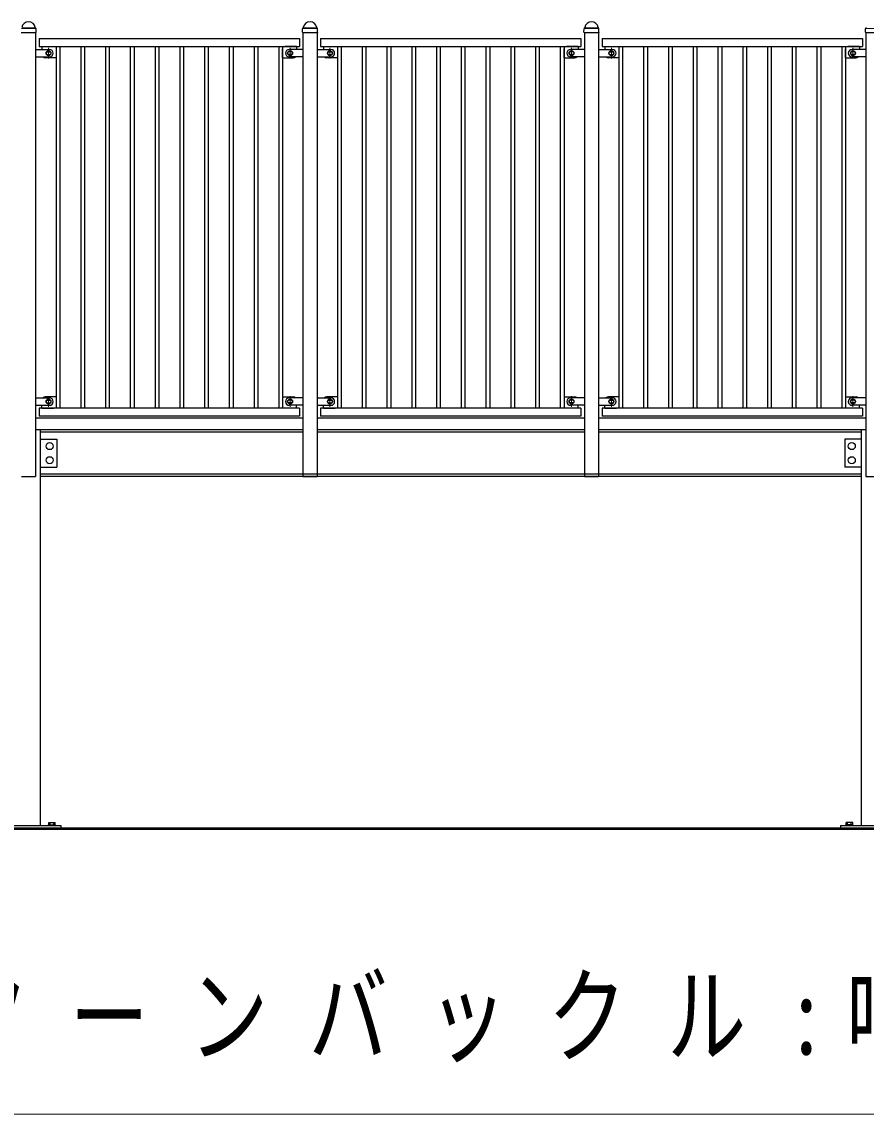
# Model space of a CAD drawing. Units: millimetres on the paper. Extents: x -365 to 0, y -19 to 257.
# Drawn here: x -315.28 to -291.28, y 110.57 to 141.62 of the extents above; entities that cross this region are included whole.
import ezdxf

# ---------------------------------------------------------------- set-up
doc = ezdxf.new("R2010")
doc.units = ezdxf.units.MM
doc.linetypes.add('USER2', pattern=[6, 3, -1, 1, -1])
doc.layers.add('LY_1', color=7, linetype='Continuous', lineweight=25)
doc.styles.add('ＭＳ ゴシック', font='')
doc.styles.get('ＭＳ ゴシック').set_extended_font_data('MS Gothic')

msp = doc.modelspace()

# ---------------------------------------------------------------- linework, layer by layer
at = {"layer": 'LY_1', "color": 4}
for p, q in [((-315.3, 141.316), (-314.881, 141.316)), ((-314.887, 141.437), (-314.896, 141.446)), ((-314.876, 141.321), (-314.881, 141.316)), ((-314.876, 141.321), (-314.878, 141.418)), ((-307.305, 141.321), (-307.302, 141.418)), ((-307.305, 141.321), (-307.3, 141.316)), ((-307.3, 141.316), (-306.881, 141.316)), ((-307.294, 141.437), (-307.285, 141.446)), ((-306.887, 141.437), (-306.896, 141.446)), ((-306.876, 141.321), (-306.881, 141.316)), ((-306.876, 141.321), (-306.878, 141.418)), ((-299.305, 141.321), (-299.302, 141.418)), ((-299.305, 141.321), (-299.3, 141.316)), ((-299.3, 141.316), (-298.881, 141.316)), ((-299.294, 141.437), (-299.285, 141.446)), ((-298.887, 141.437), (-298.896, 141.446)), ((-298.876, 141.321), (-298.881, 141.316)), ((-298.876, 141.321), (-298.878, 141.418)), ((-291.305, 141.321), (-291.302, 141.418)), ((-291.305, 141.321), (-291.3, 141.316)), ((-291.3, 141.316), (-290.881, 141.316)), ((-291.294, 141.437), (-291.285, 141.446))]:
    msp.add_line(p, q, dxfattribs=at)
at = {"layer": 'LY_1', "color": 4, "lineweight": 13}
for p, q in [((-315.294, 141.426), (-314.887, 141.426)), ((-315.276, 141.449), (-314.905, 141.449)), ((-307.294, 141.426), (-306.887, 141.426)), ((-307.276, 141.449), (-306.905, 141.449)), ((-299.294, 141.426), (-298.887, 141.426)), ((-299.276, 141.449), (-298.905, 141.449)), ((-291.294, 141.426), (-290.887, 141.426)), ((-314.49, 140.765), (-314.557, 140.765)), ((-314.557, 140.685), (-314.49, 140.685)), ((-307.69, 140.765), (-307.623, 140.765)), ((-307.623, 140.685), (-307.69, 140.685)), ((-306.49, 140.765), (-306.557, 140.765)), ((-306.557, 140.685), (-306.49, 140.685)), ((-299.69, 140.765), (-299.623, 140.765)), ((-299.623, 140.685), (-299.69, 140.685)), ((-298.49, 140.765), (-298.557, 140.765)), ((-298.557, 140.685), (-298.49, 140.685)), ((-291.69, 140.765), (-291.623, 140.765)), ((-291.623, 140.685), (-291.69, 140.685)), ((-314.49, 130.865), (-314.557, 130.865)), ((-314.557, 130.865), (-314.49, 130.865)), ((-314.557, 130.785), (-314.49, 130.785)), ((-314.49, 130.785), (-314.557, 130.785)), ((-307.69, 130.865), (-307.623, 130.865)), ((-307.623, 130.785), (-307.69, 130.785)), ((-306.49, 130.865), (-306.557, 130.865)), ((-306.557, 130.865), (-306.49, 130.865)), ((-306.557, 130.785), (-306.49, 130.785)), ((-306.49, 130.785), (-306.557, 130.785)), ((-299.69, 130.865), (-299.623, 130.865)), ((-299.623, 130.785), (-299.69, 130.785)), ((-298.49, 130.865), (-298.557, 130.865)), ((-298.557, 130.865), (-298.49, 130.865)), ((-298.557, 130.785), (-298.49, 130.785)), ((-298.49, 130.785), (-298.557, 130.785)), ((-291.69, 130.865), (-291.623, 130.865)), ((-291.623, 130.785), (-291.69, 130.785))]:
    msp.add_line(p, q, dxfattribs=at)
at = {"layer": 'LY_1'}
for p, q in [((-314.889, 141.316), (-314.889, 128.692)), ((-307.292, 141.316), (-307.292, 128.692)), ((-306.889, 141.316), (-306.889, 128.692)), ((-299.292, 141.316), (-299.292, 128.692)), ((-298.889, 141.316), (-298.889, 128.692)), ((-291.292, 141.316), (-291.292, 128.692)), ((-314.79, 141.138), (-314.79, 140.912)), ((-314.79, 141.138), (-307.39, 141.138)), ((-307.39, 141.138), (-307.39, 140.912)), ((-306.79, 141.138), (-306.79, 140.912)), ((-306.79, 141.138), (-299.39, 141.138)), ((-299.39, 141.138), (-299.39, 140.912)), ((-298.79, 141.138), (-298.79, 140.912)), ((-298.79, 141.138), (-291.39, 141.138)), ((-291.39, 141.138), (-291.39, 140.912)), ((-314.79, 140.912), (-307.39, 140.912)), ((-314.71, 140.912), (-314.377, 140.912)), ((-314.71, 140.912), (-314.71, 140.832)), ((-314.557, 140.765), (-314.49, 140.765)), ((-314.557, 140.685), (-314.49, 140.685)), ((-314.31, 140.912), (-314.31, 130.638)), ((-314.204, 140.912), (-314.204, 130.638)), ((-313.607, 140.912), (-313.607, 130.638)), ((-313.5, 140.912), (-313.5, 130.638)), ((-312.903, 140.912), (-312.903, 130.638)), ((-312.796, 140.912), (-312.796, 130.638)), ((-312.199, 140.912), (-312.199, 130.638)), ((-312.093, 140.912), (-312.093, 130.638)), ((-311.495, 140.912), (-311.495, 130.638)), ((-311.389, 140.912), (-311.389, 130.638)), ((-310.792, 140.912), (-310.792, 130.638)), ((-310.685, 140.912), (-310.685, 130.638)), ((-310.088, 140.912), (-310.088, 130.638)), ((-309.981, 140.912), (-309.981, 130.638)), ((-309.384, 140.912), (-309.384, 130.638)), ((-309.278, 140.912), (-309.278, 130.638)), ((-308.68, 140.912), (-308.68, 130.638)), ((-308.574, 140.912), (-308.574, 130.638)), ((-307.977, 140.912), (-307.977, 130.638)), ((-307.87, 140.912), (-307.87, 130.638)), ((-307.87, 140.592), (-307.87, 140.845)), ((-307.47, 140.912), (-307.803, 140.912)), ((-307.623, 140.765), (-307.69, 140.765)), ((-307.623, 140.685), (-307.69, 140.685)), ((-307.47, 140.912), (-307.47, 140.832)), ((-306.79, 140.912), (-299.39, 140.912)), ((-306.71, 140.912), (-306.377, 140.912)), ((-306.71, 140.912), (-306.71, 140.832)), ((-306.557, 140.765), (-306.49, 140.765)), ((-306.557, 140.685), (-306.49, 140.685)), ((-306.31, 140.912), (-306.31, 130.638)), ((-306.204, 140.912), (-306.204, 130.638)), ((-305.607, 140.912), (-305.607, 130.638)), ((-305.5, 140.912), (-305.5, 130.638)), ((-304.903, 140.912), (-304.903, 130.638)), ((-304.796, 140.912), (-304.796, 130.638)), ((-304.199, 140.912), (-304.199, 130.638)), ((-304.093, 140.912), (-304.093, 130.638)), ((-303.495, 140.912), (-303.495, 130.638)), ((-303.389, 140.912), (-303.389, 130.638)), ((-302.792, 140.912), (-302.792, 130.638)), ((-302.685, 140.912), (-302.685, 130.638)), ((-302.088, 140.912), (-302.088, 130.638)), ((-301.981, 140.912), (-301.981, 130.638)), ((-301.384, 140.912), (-301.384, 130.638)), ((-301.278, 140.912), (-301.278, 130.638)), ((-300.68, 140.912), (-300.68, 130.638)), ((-300.574, 140.912), (-300.574, 130.638)), ((-299.977, 140.912), (-299.977, 130.638)), ((-299.87, 140.912), (-299.87, 130.638)), ((-299.87, 140.592), (-299.87, 140.845)), ((-299.47, 140.912), (-299.803, 140.912)), ((-299.623, 140.765), (-299.69, 140.765)), ((-299.623, 140.685), (-299.69, 140.685)), ((-299.47, 140.912), (-299.47, 140.832)), ((-298.79, 140.912), (-291.39, 140.912)), ((-298.71, 140.912), (-298.377, 140.912)), ((-298.71, 140.912), (-298.71, 140.832)), ((-298.557, 140.765), (-298.49, 140.765)), ((-298.557, 140.685), (-298.49, 140.685)), ((-298.31, 140.912), (-298.31, 130.638)), ((-298.204, 140.912), (-298.204, 130.638)), ((-297.607, 140.912), (-297.607, 130.638)), ((-297.5, 140.912), (-297.5, 130.638)), ((-296.903, 140.912), (-296.903, 130.638)), ((-296.796, 140.912), (-296.796, 130.638)), ((-296.199, 140.912), (-296.199, 130.638)), ((-296.093, 140.912), (-296.093, 130.638)), ((-295.495, 140.912), (-295.495, 130.638)), ((-295.389, 140.912), (-295.389, 130.638)), ((-294.792, 140.912), (-294.792, 130.638)), ((-294.685, 140.912), (-294.685, 130.638)), ((-294.088, 140.912), (-294.088, 130.638)), ((-293.981, 140.912), (-293.981, 130.638)), ((-293.384, 140.912), (-293.384, 130.638)), ((-293.278, 140.912), (-293.278, 130.638)), ((-292.68, 140.912), (-292.68, 130.638)), ((-292.574, 140.912), (-292.574, 130.638)), ((-291.977, 140.912), (-291.977, 130.638)), ((-291.87, 140.912), (-291.87, 130.638)), ((-291.87, 140.592), (-291.87, 140.845)), ((-291.47, 140.912), (-291.803, 140.912)), ((-291.623, 140.765), (-291.69, 140.765)), ((-291.623, 140.685), (-291.69, 140.685)), ((-291.47, 140.912), (-291.47, 140.832)), ((-314.31, 140.592), (-314.61, 140.592)), ((-307.87, 140.592), (-307.57, 140.592)), ((-306.31, 140.592), (-306.61, 140.592)), ((-299.87, 140.592), (-299.57, 140.592)), ((-298.31, 140.592), (-298.61, 140.592)), ((-291.87, 140.592), (-291.57, 140.592)), ((-314.71, 130.638), (-314.71, 130.718)), ((-314.31, 130.958), (-314.61, 130.958)), ((-314.557, 130.865), (-314.49, 130.865)), ((-314.557, 130.785), (-314.49, 130.785)), ((-314.31, 130.958), (-314.31, 130.705)), ((-307.87, 130.958), (-307.87, 130.705)), ((-307.87, 130.958), (-307.57, 130.958)), ((-307.623, 130.865), (-307.69, 130.865)), ((-307.623, 130.785), (-307.69, 130.785)), ((-307.47, 130.638), (-307.47, 130.718)), ((-306.71, 130.638), (-306.71, 130.718)), ((-306.31, 130.958), (-306.61, 130.958)), ((-306.557, 130.865), (-306.49, 130.865)), ((-306.557, 130.785), (-306.49, 130.785)), ((-306.31, 130.958), (-306.31, 130.705)), ((-299.87, 130.958), (-299.87, 130.705)), ((-299.87, 130.958), (-299.57, 130.958)), ((-299.623, 130.865), (-299.69, 130.865)), ((-299.623, 130.785), (-299.69, 130.785)), ((-299.47, 130.638), (-299.47, 130.718)), ((-298.71, 130.638), (-298.71, 130.718)), ((-298.31, 130.958), (-298.61, 130.958)), ((-298.557, 130.865), (-298.49, 130.865)), ((-298.557, 130.785), (-298.49, 130.785)), ((-298.31, 130.958), (-298.31, 130.705)), ((-291.87, 130.958), (-291.87, 130.705)), ((-291.87, 130.958), (-291.57, 130.958)), ((-291.623, 130.865), (-291.69, 130.865)), ((-291.623, 130.785), (-291.69, 130.785)), ((-291.47, 130.638), (-291.47, 130.718)), ((-314.79, 130.638), (-314.79, 130.411)), ((-307.39, 130.638), (-314.79, 130.638)), ((-307.39, 130.411), (-314.79, 130.411)), ((-314.71, 130.638), (-314.377, 130.638)), ((-307.47, 130.638), (-307.803, 130.638)), ((-307.39, 130.638), (-307.39, 130.411)), ((-306.79, 130.638), (-306.79, 130.411)), ((-299.39, 130.638), (-306.79, 130.638)), ((-299.39, 130.411), (-306.79, 130.411)), ((-306.71, 130.638), (-306.377, 130.638)), ((-299.47, 130.638), (-299.803, 130.638)), ((-299.39, 130.638), (-299.39, 130.411)), ((-298.79, 130.638), (-298.79, 130.411)), ((-291.39, 130.638), (-298.79, 130.638)), ((-291.39, 130.411), (-298.79, 130.411)), ((-298.71, 130.638), (-298.377, 130.638)), ((-291.47, 130.638), (-291.803, 130.638)), ((-291.39, 130.638), (-291.39, 130.411)), ((-314.889, 130.358), (-307.292, 130.358)), ((-306.889, 130.358), (-299.292, 130.358)), ((-298.889, 130.358), (-291.292, 130.358)), ((-314.757, 130.025), (-314.889, 130.025)), ((-314.757, 130.025), (-314.889, 130.025)), ((-314.757, 130.025), (-314.757, 118.772)), ((-307.292, 130.025), (-314.757, 130.025)), ((-307.292, 129.952), (-314.757, 129.952)), ((-299.292, 130.025), (-306.889, 130.025)), ((-299.292, 129.952), (-306.889, 129.952)), ((-291.424, 130.025), (-298.889, 130.025)), ((-291.424, 129.952), (-298.889, 129.952)), ((-291.424, 130.025), (-291.424, 118.772)), ((-291.292, 130.025), (-291.424, 130.025)), ((-314.757, 129.758), (-314.29, 129.758)), ((-314.29, 129.758), (-314.29, 128.958)), ((-291.89, 129.758), (-291.89, 128.958)), ((-291.424, 129.758), (-291.89, 129.758)), ((-314.757, 128.958), (-314.29, 128.958)), ((-291.424, 128.958), (-291.89, 128.958)), ((-315.292, 128.692), (-314.889, 128.692)), ((-291.424, 128.765), (-314.757, 128.765)), ((-291.424, 128.692), (-314.757, 128.692)), ((-307.292, 128.692), (-306.889, 128.692)), ((-299.292, 128.692), (-298.889, 128.692)), ((-291.292, 128.692), (-290.889, 128.692)), ((-316.007, 118.772), (-314.174, 118.772)), ((-314.524, 118.793), (-314.324, 118.793)), ((-314.524, 118.772), (-314.524, 118.793)), ((-314.516, 118.86), (-314.331, 118.86)), ((-314.516, 118.793), (-314.516, 118.86)), ((-314.477, 118.793), (-314.477, 118.86)), ((-314.37, 118.793), (-314.37, 118.86)), ((-314.331, 118.793), (-314.331, 118.86)), ((-314.324, 118.772), (-314.324, 118.793)), ((-314.174, 118.772), (-314.174, 118.692)), ((-292.007, 118.772), (-292.007, 118.692)), ((-292.007, 118.772), (-290.174, 118.772)), ((-291.657, 118.793), (-291.857, 118.793)), ((-291.857, 118.772), (-291.857, 118.793)), ((-291.665, 118.86), (-291.849, 118.86)), ((-291.849, 118.793), (-291.849, 118.86)), ((-291.81, 118.793), (-291.81, 118.86)), ((-291.704, 118.793), (-291.704, 118.86)), ((-291.665, 118.793), (-291.665, 118.86)), ((-291.657, 118.772), (-291.657, 118.793))]:
    msp.add_line(p, q, dxfattribs=at)
at = {"layer": 'LY_1', "color": 131, "lineweight": 13}
for p, q in [((-314.889, 140.832), (-314.889, 140.618)), ((-307.292, 140.832), (-307.292, 140.618)), ((-306.889, 140.832), (-306.889, 140.618)), ((-299.292, 140.832), (-299.292, 140.618)), ((-298.889, 140.832), (-298.889, 140.618)), ((-291.292, 140.832), (-291.292, 140.618)), ((-314.889, 130.931), (-314.889, 130.718)), ((-314.889, 130.718), (-314.889, 130.931)), ((-307.292, 130.931), (-307.292, 130.718)), ((-306.889, 130.931), (-306.889, 130.718)), ((-306.889, 130.718), (-306.889, 130.931)), ((-299.292, 130.931), (-299.292, 130.718)), ((-298.889, 130.931), (-298.889, 130.718)), ((-298.889, 130.718), (-298.889, 130.931)), ((-291.292, 130.931), (-291.292, 130.718))]:
    msp.add_line(p, q, dxfattribs=at)
at = {"layer": 'LY_1', "color": 131}
for p, q in [((-314.889, 140.832), (-314.497, 140.832)), ((-307.292, 140.832), (-307.683, 140.832)), ((-306.889, 140.832), (-306.497, 140.832)), ((-299.292, 140.832), (-299.683, 140.832)), ((-298.889, 140.832), (-298.497, 140.832)), ((-291.292, 140.832), (-291.683, 140.832)), ((-314.889, 140.618), (-314.497, 140.618)), ((-307.292, 140.618), (-307.683, 140.618)), ((-306.889, 140.618), (-306.497, 140.618)), ((-299.292, 140.618), (-299.683, 140.618)), ((-298.889, 140.618), (-298.497, 140.618)), ((-291.292, 140.618), (-291.683, 140.618)), ((-314.889, 130.931), (-314.497, 130.931)), ((-314.889, 130.931), (-314.497, 130.931)), ((-314.889, 130.718), (-314.497, 130.718)), ((-314.889, 130.718), (-314.497, 130.718)), ((-307.292, 130.931), (-307.683, 130.931)), ((-307.292, 130.718), (-307.683, 130.718)), ((-306.889, 130.931), (-306.497, 130.931)), ((-306.889, 130.931), (-306.497, 130.931)), ((-306.889, 130.718), (-306.497, 130.718)), ((-306.889, 130.718), (-306.497, 130.718)), ((-299.292, 130.931), (-299.683, 130.931)), ((-299.292, 130.718), (-299.683, 130.718)), ((-298.889, 130.931), (-298.497, 130.931)), ((-298.889, 130.931), (-298.497, 130.931)), ((-298.889, 130.718), (-298.497, 130.718)), ((-298.889, 130.718), (-298.497, 130.718)), ((-291.292, 130.931), (-291.683, 130.931)), ((-291.292, 130.718), (-291.683, 130.718))]:
    msp.add_line(p, q, dxfattribs=at)
at = {"layer": 'LY_1', "color": 131, "linetype": 'USER2', "lineweight": 13}
for p, q in [((-314.524, 140.725), (-314.524, 140.879)), ((-314.524, 140.725), (-314.524, 140.571)), ((-307.657, 140.725), (-307.657, 140.879)), ((-307.657, 140.725), (-307.657, 140.571)), ((-306.524, 140.725), (-306.524, 140.879)), ((-306.524, 140.725), (-306.524, 140.571)), ((-299.657, 140.725), (-299.657, 140.879)), ((-299.657, 140.725), (-299.657, 140.571)), ((-298.524, 140.725), (-298.524, 140.879)), ((-298.524, 140.725), (-298.524, 140.571)), ((-291.657, 140.725), (-291.657, 140.879)), ((-291.657, 140.725), (-291.657, 140.571)), ((-314.524, 130.825), (-314.524, 130.979)), ((-314.524, 130.825), (-314.524, 130.979)), ((-314.524, 130.825), (-314.524, 130.67)), ((-314.524, 130.825), (-314.524, 130.67)), ((-307.657, 130.825), (-307.657, 130.979)), ((-307.657, 130.825), (-307.657, 130.67)), ((-306.524, 130.825), (-306.524, 130.979)), ((-306.524, 130.825), (-306.524, 130.979)), ((-306.524, 130.825), (-306.524, 130.67)), ((-306.524, 130.825), (-306.524, 130.67)), ((-299.657, 130.825), (-299.657, 130.979)), ((-299.657, 130.825), (-299.657, 130.67)), ((-298.524, 130.825), (-298.524, 130.979)), ((-298.524, 130.825), (-298.524, 130.979)), ((-298.524, 130.825), (-298.524, 130.67)), ((-298.524, 130.825), (-298.524, 130.67)), ((-291.657, 130.825), (-291.657, 130.979)), ((-291.657, 130.825), (-291.657, 130.67))]:
    msp.add_line(p, q, dxfattribs=at)
at = {"layer": 'LY_1', "lineweight": 50}
msp.add_line((-342.424, 118.692), (-239.757, 118.692), dxfattribs=at)
at = {"layer": 'LY_1', "lineweight": 13}
msp.add_lwpolyline([(-329.498, 122.49), (-317.491, 110.573), (-260.322, 110.573)], dxfattribs=at)
at = {"layer": 'LY_1'}
for centre, radius in [((-314.524, 140.725), 0.07), ((-307.657, 140.725), 0.07), ((-306.524, 140.725), 0.07), ((-299.657, 140.725), 0.07), ((-298.524, 140.725), 0.07), ((-291.657, 140.725), 0.07), ((-314.524, 130.825), 0.07), ((-307.657, 130.825), 0.07), ((-306.524, 130.825), 0.07), ((-299.657, 130.825), 0.07), ((-298.524, 130.825), 0.07), ((-291.657, 130.825), 0.07), ((-314.49, 129.558), 0.1), ((-291.69, 129.558), 0.1), ((-314.49, 129.158), 0.1), ((-291.69, 129.158), 0.1)]:
    msp.add_circle(centre, radius, dxfattribs=at)
at = {"layer": 'LY_1', "color": 4}
for centre, radius, start, end in [((-315.09, 141.422), 0.194, 9.1717, 170.8283), ((-307.09, 141.422), 0.194, 9.1717, 170.8283), ((-299.09, 141.422), 0.194, 9.1717, 170.8283), ((-314.887, 141.455), 0.012, 186.1916, 225), ((-314.906, 141.417), 0.028, 1.0059, 45), ((-307.274, 141.417), 0.028, 135, 178.9941), ((-307.294, 141.455), 0.012, 315, 350.8283), ((-306.887, 141.455), 0.012, 186.1916, 225), ((-306.906, 141.417), 0.028, 1.0059, 45), ((-299.274, 141.417), 0.028, 135, 178.9941), ((-299.294, 141.455), 0.012, 315, 350.8283), ((-298.887, 141.455), 0.012, 186.1916, 225), ((-298.906, 141.417), 0.028, 1.0059, 45), ((-291.274, 141.417), 0.028, 135, 178.9941), ((-291.294, 141.455), 0.012, 315, 350.8283)]:
    msp.add_arc(centre, radius, start, end, dxfattribs=at)
at = {"layer": 'LY_1'}
for centre, radius, start, end in [((-314.557, 140.725), 0.04, 90, 270), ((-314.497, 140.725), 0.107, 270, 90), ((-314.49, 140.725), 0.04, 270, 90), ((-307.683, 140.725), 0.107, 90, 270), ((-307.69, 140.725), 0.04, 90, 270), ((-307.623, 140.725), 0.04, 270, 90), ((-306.557, 140.725), 0.04, 90, 270), ((-306.497, 140.725), 0.107, 270, 90), ((-306.49, 140.725), 0.04, 270, 90), ((-299.683, 140.725), 0.107, 90, 270), ((-299.69, 140.725), 0.04, 90, 270), ((-299.623, 140.725), 0.04, 270, 90), ((-298.557, 140.725), 0.04, 90, 270), ((-298.497, 140.725), 0.107, 270, 90), ((-298.49, 140.725), 0.04, 270, 90), ((-291.683, 140.725), 0.107, 90, 270), ((-291.69, 140.725), 0.04, 90, 270), ((-291.623, 140.725), 0.04, 270, 90), ((-314.61, 140.692), 0.1, 227.1645, 270), ((-307.57, 140.692), 0.1, 270, 312.8355), ((-306.61, 140.692), 0.1, 227.1645, 270), ((-299.57, 140.692), 0.1, 270, 312.8355), ((-298.61, 140.692), 0.1, 227.1645, 270), ((-291.57, 140.692), 0.1, 270, 312.8355), ((-314.61, 130.858), 0.1, 90, 132.8355), ((-314.557, 130.825), 0.04, 90, 270), ((-314.497, 130.825), 0.107, 270, 90), ((-314.497, 130.825), 0.107, 270, 90), ((-314.49, 130.825), 0.04, 270, 90), ((-307.683, 130.825), 0.107, 90, 270), ((-307.69, 130.825), 0.04, 90, 270), ((-307.623, 130.825), 0.04, 270, 90), ((-307.57, 130.858), 0.1, 47.1645, 90), ((-306.61, 130.858), 0.1, 90, 132.8355), ((-306.557, 130.825), 0.04, 90, 270), ((-306.497, 130.825), 0.107, 270, 90), ((-306.497, 130.825), 0.107, 270, 90), ((-306.49, 130.825), 0.04, 270, 90), ((-299.683, 130.825), 0.107, 90, 270), ((-299.69, 130.825), 0.04, 90, 270), ((-299.623, 130.825), 0.04, 270, 90), ((-299.57, 130.858), 0.1, 47.1645, 90), ((-298.61, 130.858), 0.1, 90, 132.8355), ((-298.557, 130.825), 0.04, 90, 270), ((-298.497, 130.825), 0.107, 270, 90), ((-298.497, 130.825), 0.107, 270, 90), ((-298.49, 130.825), 0.04, 270, 90), ((-291.683, 130.825), 0.107, 90, 270), ((-291.69, 130.825), 0.04, 90, 270), ((-291.623, 130.825), 0.04, 270, 90), ((-291.57, 130.858), 0.1, 47.1645, 90)]:
    msp.add_arc(centre, radius, start, end, dxfattribs=at)
at = {"layer": 'LY_1', "color": 4, "lineweight": 13}
for centre, start, end in [((-314.557, 140.725), 90, 270), ((-314.49, 140.725), 270, 90), ((-307.69, 140.725), 90, 270), ((-307.623, 140.725), 270, 90), ((-306.557, 140.725), 90, 270), ((-306.49, 140.725), 270, 90), ((-299.69, 140.725), 90, 270), ((-299.623, 140.725), 270, 90), ((-298.557, 140.725), 90, 270), ((-298.49, 140.725), 270, 90), ((-291.69, 140.725), 90, 270), ((-291.623, 140.725), 270, 90), ((-314.557, 130.825), 90, 270), ((-314.557, 130.825), 90, 270), ((-314.49, 130.825), 270, 90), ((-314.49, 130.825), 270, 90), ((-307.69, 130.825), 90, 270), ((-307.623, 130.825), 270, 90), ((-306.557, 130.825), 90, 270), ((-306.557, 130.825), 90, 270), ((-306.49, 130.825), 270, 90), ((-306.49, 130.825), 270, 90), ((-299.69, 130.825), 90, 270), ((-299.623, 130.825), 270, 90), ((-298.557, 130.825), 90, 270), ((-298.557, 130.825), 90, 270), ((-298.49, 130.825), 270, 90), ((-298.49, 130.825), 270, 90), ((-291.69, 130.825), 90, 270), ((-291.623, 130.825), 270, 90)]:
    msp.add_arc(centre, 0.04, start, end, dxfattribs=at)

# ---------------------------------------------------------------- texts
at = {"layer": 'LY_1', "insert": (-317.322, 113.223), "char_height": 2.199, "attachment_point": 4, "style": 'ＭＳ ゴシック'}
msp.add_mtext('\\T1.51;\\W0.75;ターンバックル:呼びM16（パイプ式）', dxfattribs=at)

doc.saveas('drawing.dxf')
